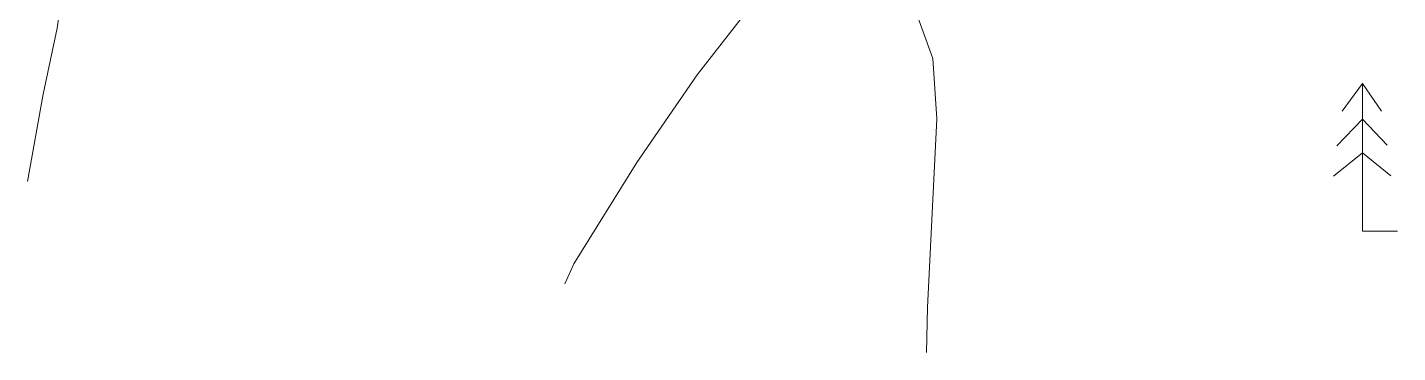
# Model space of a CAD drawing. Header units: metres. Extents: x 533049 to 537618, y 1849954 to 1852676.
# Drawn here: x 534322.9 to 534486.9, y 1850300.4 to 1850339.3 of the extents above; entities that cross this region are included whole.
import ezdxf

# ---------------------------------------------------------------- set-up
doc = ezdxf.new("R2010")
doc.units = ezdxf.units.M
doc.header["$LTSCALE"] = 2
doc.layers.add('57', color=7, linetype='Continuous', lineweight=13)

msp = doc.modelspace()

# ---------------------------------------------------------------- linework, layer by layer
at = {"layer": '57'}
for p, q in [((534482.74, 1850332.59), (534482.74, 1850314.92)), ((534479.68, 1850325.15), (534482.74, 1850328.35)), ((534485.72, 1850325.21), (534482.74, 1850328.35)), ((534479.26, 1850321.52), (534482.74, 1850324.3)), ((534486.15, 1850321.53), (534482.74, 1850324.3)), ((534482.74, 1850314.92), (534486.95, 1850314.92))]:
    msp.add_line(p, q, dxfattribs=at)
for points in [[(534322.93, 1850320.87), (534324.82, 1850331.31), (534326.48, 1850339.22), (534328.39, 1850352.68)], [(534387.28, 1850308.62), (534388.36, 1850311), (534395.89, 1850323.13), (534403.1, 1850333.63), (534410.53, 1850343.2), (534416.87, 1850348.68), (534422.3, 1850349.58), (534426.66, 1850347.14), (534428.68, 1850342.92), (534431.31, 1850335.58), (534431.78, 1850328.39), (534430.69, 1850305.77), (534430.55, 1850300.38)], [(534480.32, 1850329.3), (534482.74, 1850332.59), (534485.01, 1850329.3)], [(534480.32, 1850329.3), (534482.74, 1850332.59), (534485.01, 1850329.3)], [(534486.95, 1850314.92), (534482.74, 1850314.92), (534482.74, 1850332.59)], [(534479.68, 1850325.15), (534482.74, 1850328.35), (534485.72, 1850325.21)], [(534479.26, 1850321.52), (534482.74, 1850324.3), (534486.15, 1850321.53)]]:
    msp.add_lwpolyline(points, dxfattribs=at)

doc.saveas('drawing.dxf')
